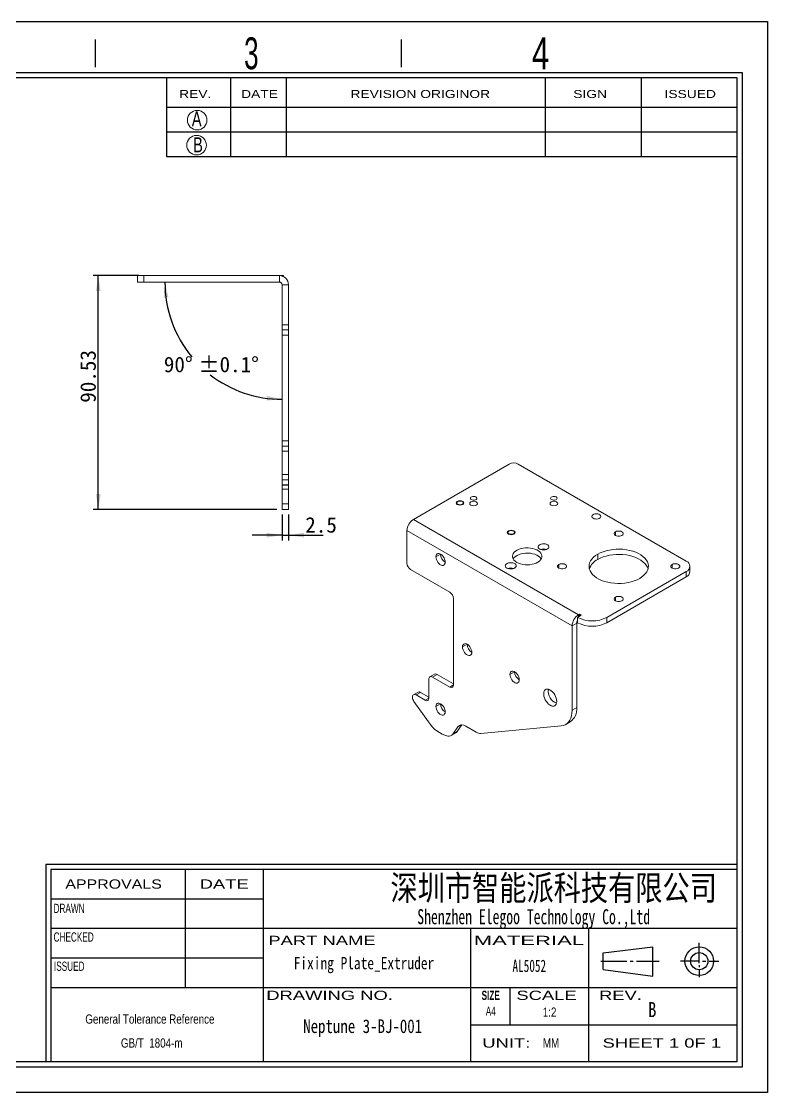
# Model space of a CAD drawing. Header units: millimetres. Extents: x 4 to 590, y 3 to 417.
# Drawn here: x 301.1 to 590.2, y 2.6 to 417.3 of the extents above; entities that cross this region are included whole.
import ezdxf

# ---------------------------------------------------------------- set-up
doc = ezdxf.new("R2010")
doc.units = ezdxf.units.MM
doc.header["$LTSCALE"] = 2
doc.layers.add('DIM', color=5, linetype='Continuous')
doc.layers.add('SLD-0', color=179, linetype='Continuous')
doc.styles.add('SLDTEXTSTYLE0', font='SIMSUN.TTC', dxfattribs={"width": 0.67})
doc.styles.add('SLDTEXTSTYLE1', font='ARIAL.TTF', dxfattribs={"width": 0.7584})
doc.styles.add('SLDTEXTSTYLE10', font='ARIAL.TTF', dxfattribs={"width": 1.2324})
doc.styles.add('SLDTEXTSTYLE11', font='ARIAL.TTF', dxfattribs={"width": 1.7064})
doc.styles.add('SLDTEXTSTYLE12', font='SIMSUN.TTC', dxfattribs={"width": 0.8, "bigfont": 'bigfont'})
doc.styles.add('SLDTEXTSTYLE13', font='SIMKAI.TTF', dxfattribs={"width": 0.67})
doc.styles.add('SLDTEXTSTYLE14', font='SIMSUN.TTC')
doc.styles.add('SLDTEXTSTYLE2', font='SIMSUN.TTC', dxfattribs={"width": 0.8})
doc.styles.add('SLDTEXTSTYLE3', font='SIMSUN.TTC', dxfattribs={"width": 0.8})
doc.styles.add('SLDTEXTSTYLE5', font='ARIAL.TTF', dxfattribs={"width": 0.63516})
doc.styles.add('SLDTEXTSTYLE6', font='GOTHIC.TTF', dxfattribs={"width": 0.7304})
doc.styles.add('SLDTEXTSTYLE7', font='GOTHIC.TTF', dxfattribs={"width": 0.61171})
doc.styles.add('SLDTEXTSTYLE8', font='ARIALBD.TTF', dxfattribs={"width": 0.63516})
doc.styles.add('SLDTEXTSTYLE9', font='ARIAL.TTF', dxfattribs={"width": 1.422})
doc.dimstyles.new('SLDDIMSTYLE0', dxfattribs={"dimtxt": 6, "dimasz": 7, "dimexe": 0, "dimexo": 0.0625, "dimgap": 1.5, "dimtad": 2, "dimrnd": 1e-09, "dimzin": 12, "dimdsep": 46, "dimtxsty": 'SLDTEXTSTYLE0', "dimsah": 1, "dimcen": 0.09, "dimadec": 0, "dimazin": 3, "dimtfac": 1, "dimtofl": 0, "dimtmove": 0, "dimatfit": 3, "dimfxl": 0, "dimfrac": 2, "dimtolj": 1, "dimtzin": 12, "dimarcsym": 0})
doc.dimstyles.new('SLDDIMSTYLE1', dxfattribs={"dimtxt": 6, "dimasz": 7, "dimexe": 0, "dimexo": 0.0625, "dimgap": 1.5, "dimtad": 2, "dimrnd": 1e-09, "dimzin": 12, "dimdsep": 46, "dimtxsty": 'SLDTEXTSTYLE0', "dimsah": 1, "dimcen": 0.09, "dimadec": 0, "dimazin": 3, "dimtfac": 1, "dimtmove": 0, "dimatfit": 0, "dimfxl": 0, "dimfrac": 2, "dimtolj": 1, "dimtzin": 12, "dimarcsym": 0})
doc.dimstyles.new('SLDDIMSTYLE14', dxfattribs={"dimtxt": 6, "dimasz": 7, "dimexe": 0, "dimexo": 0.0625, "dimgap": 1.5, "dimtad": 0, "dimtih": 1, "dimtoh": 1, "dimdec": 4, "dimlfac": 2, "dimzin": 12, "dimdsep": 46, "dimtxsty": 'SLDTEXTSTYLE0', "dimsah": 1, "dimcen": 0.09, "dimadec": 1, "dimazin": 3, "dimtol": 1, "dimtp": 0.1, "dimtm": 0.1, "dimtfac": 1, "dimtdec": 1, "dimtofl": 0, "dimtmove": 0, "dimatfit": 3, "dimfxl": 0, "dimfrac": 2, "dimtolj": 1, "dimarcsym": 0})

# ---------------------------------------------------------------- blocks, each defined once
blk = doc.blocks.new('SW_NOTE_2')
at = {"layer": 'SLD-0', "color": 0, "char_height": 3.5853, "attachment_point": 2, "style": 'SLDTEXTSTYLE1'}
for s, insert in [('General Tolerance Reference ', (26.04, 4.62)), (' GB/T  1804-m', (26.22, -4.64))]:
    blk.add_mtext(s, dxfattribs=dict(at, insert=insert))
blk = doc.blocks.new('_D_26')
at = {"layer": 'DIM'}
for p, q in [((346.62, 318.91), (328.94, 318.91)), ((330.94, 228.38), (330.94, 318.91)), ((400.12, 228.38), (328.94, 228.38))]:
    blk.add_line(p, q, dxfattribs=at)
for points in [[(330.94, 318.91), (330.02, 312.91), (331.86, 312.91)], [(330.94, 228.38), (331.86, 234.38), (330.02, 234.38)]]:
    blk.add_solid(points, dxfattribs=at)
at = {"layer": 'DIM', "insert": (323.96, 269.7), "char_height": 6, "attachment_point": 1, "rotation": 90, "style": 'SLDTEXTSTYLE14'}
blk.add_mtext('90.53', dxfattribs=at)
blk = doc.blocks.new('_D_27')
at = {"layer": 'DIM'}
for p, q in [((402.12, 226.38), (402.12, 216.42)), ((404.62, 226.38), (404.62, 216.42)), ((402.12, 218.42), (390.58, 218.42)), ((402.12, 218.42), (404.62, 218.42)), ((404.62, 218.42), (418.11, 218.42))]:
    blk.add_line(p, q, dxfattribs=at)
for points in [[(402.12, 218.42), (396.12, 219.35), (396.12, 217.5)], [(404.62, 218.42), (410.62, 217.5), (410.62, 219.35)]]:
    blk.add_solid(points, dxfattribs=at)
at = {"layer": 'DIM', "insert": (411.11, 225.41), "char_height": 6, "attachment_point": 1, "style": 'SLDTEXTSTYLE14'}
blk.add_mtext('2.5', dxfattribs=at)
blk = doc.blocks.new('_D_28')
at = {"layer": 'DIM', "color": 1}
for start, end in [(180, 219.5479), (232.2394, 270)]:
    blk.add_arc((402.12, 316.41), 45.39, start, end, dxfattribs=at)
for points in [[(356.73, 316.41), (356.27, 310.36), (358.11, 310.5)], [(402.12, 271.02), (396.21, 272.4), (396.07, 270.56)]]:
    blk.add_solid(points, dxfattribs=at)
at = {"layer": 'DIM', "color": 1, "char_height": 6, "attachment_point": 1, "style": 'SLDTEXTSTYLE14'}
for s, insert in [('90°', (356.33, 287.51)), (' ±0.1°', (365.66, 287.51))]:
    blk.add_mtext(s, dxfattribs=dict(at, insert=insert))

msp = doc.modelspace()

# ---------------------------------------------------------------- linework, layer by layer
at = {"color": 7, "linetype": 'Continuous', "lineweight": 15}
for p, q in [((346.120458, 316.410273), (346.120458, 318.910274)), ((346.120458, 318.910274), (348.620455, 318.910274)), ((348.620455, 316.410273), (346.120458, 316.410273)), ((348.620455, 318.910274), (348.620455, 316.410273)), ((401.120458, 318.910274), (348.620455, 318.910274)), ((401.120458, 316.410273), (348.620455, 316.410273)), ((401.120458, 316.410273), (401.120458, 318.910274)), ((402.620459, 318.910274), (401.120458, 318.910274)), ((402.120458, 315.410274), (404.620457, 315.410274)), ((402.120458, 299.88384), (402.120458, 315.410274)), ((402.620459, 318.57255), (402.620459, 318.910274)), ((404.620457, 299.88384), (404.620457, 315.410274)), ((402.120458, 299.88384), (402.120458, 297.883841)), ((402.120458, 299.88384), (404.620457, 299.88384)), ((404.620457, 299.88384), (404.620457, 297.883841)), ((402.120458, 297.883841), (404.620457, 297.883841)), ((402.120458, 297.883841), (402.120458, 295.883841)), ((402.120458, 295.883841), (404.620457, 295.883841)), ((402.120458, 254.88384), (402.120458, 295.883841)), ((404.620457, 297.883841), (404.620457, 295.883841)), ((404.620457, 254.88384), (404.620457, 295.883841)), ((402.120458, 254.88384), (404.620457, 254.88384)), ((402.120458, 254.88384), (402.120458, 252.88384)), ((404.620457, 254.88384), (404.620457, 252.88384)), ((402.120458, 252.88384), (404.620457, 252.88384)), ((402.120458, 252.88384), (402.120458, 250.883841)), ((402.120458, 250.883841), (404.620457, 250.883841)), ((402.120458, 241.88384), (402.120458, 250.883841)), ((404.620457, 252.88384), (404.620457, 250.883841)), ((404.620457, 241.88384), (404.620457, 250.883841)), ((452.976543, 224.535883), (490.09965, 245.966596)), ((558.689006, 208.411823), (493.635182, 245.966595)), ((402.120458, 241.88384), (404.620457, 241.88384)), ((402.120458, 241.88384), (402.120458, 239.883839)), ((404.620457, 241.88384), (404.620457, 239.883839)), ((402.120458, 239.883839), (404.620457, 239.883839)), ((402.120458, 239.883839), (402.120458, 237.883839)), ((402.120458, 237.883839), (404.620457, 237.883839)), ((402.120458, 237.810261), (402.120458, 237.883839)), ((402.120458, 237.810261), (404.620457, 237.810261)), ((402.120458, 237.810261), (402.120458, 236.178762)), ((404.620457, 239.883839), (404.620457, 237.883839)), ((404.620457, 237.810261), (404.620457, 237.883839)), ((404.620457, 237.810261), (404.620457, 236.178762)), ((402.120458, 236.178762), (404.620457, 236.178762)), ((402.120458, 236.178762), (402.120458, 230.502728)), ((404.620457, 236.178762), (404.620457, 230.502728)), ((402.120458, 230.502728), (404.620457, 230.502728)), ((402.120458, 230.502728), (402.120458, 228.383842)), ((402.120458, 228.383842), (404.620457, 228.383842)), ((404.620457, 230.502728), (404.620457, 228.383842)), ((452.976543, 224.535883), (516.969705, 187.593416)), ((514.494832, 183.30681), (450.501669, 220.249276)), ((450.501669, 207.571309), (450.501669, 220.249276)), ((531.288615, 218.310769), (531.288615, 219.739484)), ((463.477078, 211.103735), (461.709312, 210.083225)), ((524.394331, 209.023795), (524.394331, 211.065148)), ((467.118679, 196.345433), (451.915883, 205.12182)), ((509.368308, 205.656445), (509.368308, 207.08516)), ((527.929862, 186.572904), (558.689006, 204.32978)), ((553.208925, 205.656443), (553.208925, 207.085158)), ((558.689006, 202.288427), (558.689006, 204.32978)), ((560.153472, 204.329451), (560.153472, 206.370804)), ((527.929862, 184.531551), (558.689006, 202.288427)), ((468.532893, 160.417768), (468.532893, 193.895943)), ((531.288618, 193.002119), (531.288618, 194.430834)), ((516.616153, 186.572905), (518.030366, 187.389313)), ((517.323258, 187.797518), (516.969705, 187.593416)), ((516.969705, 186.777007), (516.969705, 187.593416)), ((518.030366, 187.389313), (517.323258, 187.797518)), ((517.323258, 186.981109), (517.323258, 187.797518)), ((516.262599, 184.327319), (514.494832, 183.30681)), ((514.494832, 150.623593), (514.494832, 183.30681)), ((516.262599, 151.644103), (516.262599, 184.327319)), ((516.616153, 184.531552), (516.616153, 186.572905)), ((527.929862, 184.531551), (527.929862, 186.572904)), ((473.800838, 176.156755), (472.033071, 175.136245)), ((458.98695, 155.313493), (458.98695, 162.662361)), ((461.169012, 164.59856), (459.401245, 163.57805)), ((462.168931, 164.499543), (460.401164, 163.479033)), ((460.401164, 163.479033), (467.118679, 159.601095)), ((462.168931, 164.499543), (468.532892, 160.825707)), ((492.185613, 165.54345), (490.417847, 164.52294)), ((454.805051, 157.657365), (453.037284, 156.636855)), ((468.532892, 160.417502), (467.118679, 159.601095)), ((452.62299, 155.661086), (452.62299, 155.721165)), ((453.219214, 153.984708), (458.879705, 146.082262)), ((455.80497, 157.558349), (454.037203, 156.537839)), ((454.037203, 156.537839), (457.572737, 154.496819)), ((455.80497, 157.558349), (458.98695, 155.721431)), ((458.98695, 155.313226), (457.572737, 154.496819)), ((463.477078, 153.129335), (461.709312, 152.108825)), ((516.262599, 151.644103), (514.494832, 150.623593)), ((512.009064, 145.129455), (513.77683, 146.149965)), ((467.654994, 140.801908), (469.42276, 141.822418)), ((468.21706, 141.323224), (470.231647, 144.18962)), ((469.984827, 142.343734), (468.21706, 141.323224)), ((469.984827, 142.343734), (471.811625, 144.942942)), ((471.526238, 144.936972), (470.231647, 144.18962)), ((473.293508, 144.463398), (477.369359, 142.110459)), ((479.14783, 141.637913), (510.277876, 144.589441))]:
    msp.add_line(p, q, dxfattribs=at)
at = {"color": 7, "linetype": 'Continuous', "lineweight": 15, "flags": 128}
for points in [[(475.427182, 232.189708), (475.178182, 232.394998), (475.065824, 232.637072), (475.103658, 232.886729), (475.287127, 233.113862), (475.594095, 233.291071), (475.987543, 233.396985), (476.42001, 233.418827), (476.839339, 233.353964), (477.19495, 233.210219), (477.443951, 233.004929), (477.556309, 232.762855), (477.518475, 232.513198), (477.335006, 232.286065), (477.028037, 232.108856), (476.634589, 232.002942), (476.202123, 231.9811), (475.782794, 232.045963), (475.427182, 232.189708)], [(506.539883, 232.18971), (506.290877, 232.394997), (506.178522, 232.637071), (506.216359, 232.886731), (506.399822, 233.11386), (506.706794, 233.291071), (507.100241, 233.396986), (507.532711, 233.418828), (507.952037, 233.353964), (508.307648, 233.210219), (508.556649, 233.004929), (508.66901, 232.762857), (508.631173, 232.513198), (508.447705, 232.286065), (508.140734, 232.108854), (507.74729, 232.002943), (507.314821, 231.9811), (506.895489, 232.045962), (506.539883, 232.18971)], [(471.962361, 231.414121), (471.606749, 231.557866), (471.18742, 231.622729), (470.754951, 231.600886), (470.361506, 231.494974), (470.054537, 231.317765), (469.871068, 231.090632), (469.833232, 230.840973), (469.945592, 230.598901), (470.194593, 230.393611), (470.550204, 230.249866), (470.96953, 230.185001), (471.402, 230.206844), (471.795448, 230.312758), (472.102416, 230.489967), (472.285882, 230.717099), (472.323719, 230.966758), (472.211361, 231.208831), (471.962361, 231.414121)], [(522.591205, 224.964497), (523.010921, 224.785673), (523.503297, 224.686212), (524.024579, 224.674953), (524.52845, 224.752893), (524.970144, 224.913109), (525.310409, 225.141368), (525.519009, 225.41738), (525.57742, 225.716628), (525.480434, 226.012519), (525.236691, 226.278764), (524.86783, 226.491703), (524.406627, 226.632414), (523.894077, 226.688401), (523.375705, 226.654683), (522.897586, 226.534261), (522.502191, 226.337828), (522.224656, 226.082846), (522.089647, 225.791966), (522.10915, 225.491035), (522.281441, 225.206793), (522.591205, 224.964497)], [(489.993582, 218.963897), (490.349194, 218.820152), (490.76852, 218.755288), (491.200989, 218.777131), (491.594438, 218.883044), (491.901407, 219.060254), (492.084872, 219.287385), (492.122709, 219.537044), (492.010351, 219.779118), (491.76135, 219.984408), (491.40574, 220.128152), (490.98641, 220.193015), (490.553942, 220.171172), (490.160495, 220.06526), (489.853527, 219.888051), (489.670059, 219.660918), (489.632222, 219.411259), (489.744582, 219.169187), (489.993582, 218.963897)], [(531.288615, 219.739484), (531.731573, 219.925271), (532.252295, 220.022943), (532.799814, 220.022943), (533.320541, 219.925271), (533.763489, 219.739484), (534.085319, 219.483774), (534.25451, 219.183165), (534.25451, 218.867089), (534.085319, 218.566482), (533.763489, 218.31077)], [(533.763489, 218.31077), (533.320538, 218.124984), (532.799817, 218.027312), (532.252298, 218.027312), (531.731571, 218.124984), (531.288615, 218.31077), (530.966792, 218.566481), (530.797602, 218.86709), (530.797602, 219.183166), (530.966792, 219.483773), (531.288615, 219.739484)], [(493.034141, 207.901568), (493.732876, 207.558459), (494.517897, 207.284499), (495.368882, 207.086782), (496.263786, 206.970432), (497.179431, 206.938458), (498.092103, 206.99169), (498.978167, 207.128748), (499.814668, 207.346085), (500.579947, 207.638072), (501.254183, 207.997143), (501.81991, 208.414003), (502.262478, 208.87785), (502.570427, 209.376676), (502.73578, 209.897558), (502.75425, 210.427009), (502.625365, 210.951312), (502.352459, 211.456892), (501.942605, 211.930652), (501.40641, 212.360321), (500.757767, 212.734774), (500.013478, 213.044313), (499.19281, 213.280918), (498.317028, 213.438462), (497.408808, 213.512867), (496.491674, 213.502203), (495.589381, 213.406748), (494.725297, 213.228972), (493.921801, 212.973484), (493.199702, 212.646896), (492.577704, 212.257669), (492.071916, 211.815881), (491.695436, 211.332979), (491.458015, 210.821467), (491.365806, 210.294593), (491.421192, 209.766002), (491.622741, 209.249383), (491.965231, 208.758122), (492.439797, 208.304937), (493.034141, 207.901568)], [(501.943685, 213.044938), (502.399382, 212.845449), (502.931404, 212.724332), (503.500308, 212.69057), (504.063893, 212.746666), (504.58036, 212.88846), (505.011409, 213.105435), (505.325066, 213.381502), (505.498076, 213.696184), (505.517603, 214.026142), (505.382196, 214.346905), (505.101901, 214.634686), (504.697507, 214.868137), (504.199005, 215.029947), (503.643367, 215.108116), (503.071801, 215.096843), (502.526694, 214.996968), (502.048483, 214.815896), (501.672628, 214.567058), (501.427009, 214.268906), (501.329837, 213.943556), (501.388318, 213.615136), (501.598125, 213.308005), (501.943685, 213.044938)], [(524.394331, 211.065148), (525.393348, 211.578389), (526.488824, 212.021202), (527.665943, 212.387606), (528.908791, 212.672642), (530.200555, 212.872457), (531.523766, 212.984348), (532.860532, 213.006802), (534.192773, 212.939515), (535.502476, 212.783396), (536.771928, 212.540562), (537.983961, 212.214289), (539.122184, 211.808994), (540.171208, 211.330157), (541.116841, 210.784255), (541.946302, 210.178666), (542.648368, 209.521583), (543.213552, 208.821892), (543.634199, 208.089052), (543.904634, 207.332977), (544.021191, 206.563891), (543.982295, 205.792192), (543.788472, 205.028319), (543.442346, 204.282599), (542.948596, 203.565119), (542.313896, 202.885582), (541.546839, 202.253178), (540.657783, 201.676457)], [(461.709312, 210.083225), (461.761707, 210.551275), (461.915849, 210.931631), (462.162777, 211.202184), (462.488144, 211.347214), (462.873038, 211.35829), (463.295092, 211.234769), (463.729776, 210.983831), (464.151831, 210.620059), (464.536725, 210.164594), (464.862091, 209.643903), (465.10902, 209.088252), (465.263161, 208.529929), (465.315557, 208.001384)], [(465.315557, 208.001384), (465.263161, 207.533333), (465.10902, 207.152978), (464.862091, 206.882422), (464.536725, 206.737394), (464.151831, 206.726315), (463.729776, 206.849837), (463.295092, 207.100774), (462.873038, 207.464547), (462.488144, 207.920015), (462.162777, 208.440703), (461.915849, 208.996356), (461.761707, 209.55468), (461.709312, 210.083225)], [(489.215763, 205.697265), (489.671458, 205.497775), (490.203483, 205.376659), (490.772386, 205.342897), (491.335968, 205.398992), (491.852439, 205.540787), (492.283488, 205.757762), (492.597144, 206.033829), (492.770155, 206.348511), (492.789679, 206.678468), (492.654274, 206.999232), (492.373979, 207.287013), (491.969586, 207.520465), (491.471083, 207.682274), (490.915443, 207.760441), (490.343879, 207.74917), (489.798773, 207.649295), (489.320561, 207.468223), (488.944706, 207.219385), (488.699085, 206.921232), (488.601916, 206.595883), (488.660397, 206.267463), (488.870201, 205.96033), (489.215763, 205.697265)], [(502.483504, 209.207653), (502.352459, 209.415539), (501.942605, 209.889298), (501.40641, 210.318968), (500.757767, 210.693421), (500.013478, 211.00296), (499.19281, 211.239565), (498.317028, 211.397109), (497.408808, 211.471514), (496.491674, 211.46085), (495.589381, 211.365395), (494.725297, 211.187619), (493.921801, 210.932131), (493.199702, 210.605543), (492.577704, 210.216316), (492.071916, 209.774528), (491.695436, 209.291626), (491.645795, 209.207653)], [(540.657783, 201.676457), (539.658766, 201.163216), (538.563285, 200.7204), (537.386168, 200.353998), (536.143321, 200.068962), (534.851557, 199.869147), (533.528346, 199.757256), (532.19158, 199.734802), (530.859339, 199.802089), (529.549634, 199.958206), (528.280184, 200.201042), (527.068148, 200.527314), (525.929925, 200.932608), (524.880901, 201.411445), (523.935268, 201.957348), (523.105807, 202.562937), (522.403741, 203.220019), (521.838559, 203.919712), (521.41791, 204.65255), (521.147478, 205.408627), (521.03092, 206.177713), (521.069817, 206.949412), (521.26364, 207.713285), (521.609765, 208.459005), (522.103516, 209.176485), (522.738213, 209.85602), (523.505275, 210.488428), (524.394331, 211.065148)], [(524.394331, 209.023795), (525.393348, 209.537036), (526.488824, 209.979849), (527.665943, 210.346253), (528.908791, 210.631289), (530.200555, 210.831103), (531.523766, 210.942995), (532.860532, 210.965449), (534.192773, 210.898162), (535.502476, 210.742043), (536.771928, 210.499209), (537.983961, 210.172935), (539.122184, 209.767641), (540.171208, 209.288804), (541.116841, 208.742901), (541.946302, 208.137312), (542.648368, 207.48023), (543.213552, 206.780539), (543.634199, 206.047699), (543.88933, 205.350125)], [(511.843181, 205.656446), (511.400229, 205.470658), (510.879507, 205.372987), (510.331985, 205.372985), (509.811263, 205.47066), (509.368308, 205.656446), (509.046485, 205.912157), (508.877289, 206.212763), (508.877292, 206.528841), (509.046483, 206.829447), (509.368308, 207.08516)], [(509.368308, 207.08516), (509.811261, 207.270944), (510.331985, 207.368617), (510.879504, 207.368617), (511.400229, 207.270944), (511.843181, 207.08516), (512.165007, 206.829447), (512.3342, 206.528839), (512.3342, 206.212763), (512.165007, 205.912155), (511.843181, 205.656446)], [(555.683799, 205.656444), (555.240846, 205.47066), (554.720127, 205.372987), (554.172607, 205.372987), (553.651878, 205.47066), (553.208925, 205.656444), (552.887102, 205.912155), (552.717914, 206.212763), (552.717914, 206.528839), (552.887102, 206.829447), (553.208925, 207.085158)], [(553.208925, 207.085158), (553.651883, 207.270946), (554.172607, 207.368616), (554.720127, 207.368616), (555.240851, 207.270946), (555.683799, 207.085158), (556.005627, 206.82945), (556.17482, 206.528839), (556.17482, 206.212763), (556.005627, 205.912158), (555.683799, 205.656444)], [(533.763491, 193.00212), (533.320536, 192.816334), (532.799817, 192.718661), (532.252295, 192.71866), (531.731571, 192.816336), (531.288618, 193.00212), (530.966795, 193.257831), (530.797602, 193.558436), (530.797604, 193.874514), (530.966792, 194.175121), (531.288618, 194.430834)], [(531.288618, 194.430834), (531.731571, 194.616619), (532.252298, 194.71429), (532.799817, 194.71429), (533.320538, 194.616619), (533.763491, 194.430834), (534.085314, 194.175123), (534.25451, 193.874514), (534.25451, 193.558438), (534.085314, 193.257831), (533.763491, 193.00212)], [(472.033071, 175.136245), (472.085467, 175.604296), (472.239608, 175.984651), (472.486537, 176.255205), (472.811903, 176.400235), (473.196797, 176.411312), (473.618851, 176.287792), (474.053536, 176.036854), (474.475589, 175.673081), (474.860484, 175.217615), (475.185849, 174.696926), (475.43278, 174.141272), (475.586919, 173.582951), (475.639315, 173.054405)], [(475.639315, 173.054405), (475.586919, 172.586355), (475.43278, 172.205999), (475.185849, 171.935445), (474.860484, 171.790415), (474.475589, 171.779339), (474.053536, 171.902858), (473.618851, 172.153797), (473.196797, 172.517569), (472.811903, 172.973036), (472.486537, 173.493725), (472.239608, 174.049377), (472.085467, 174.6077), (472.033071, 175.136245)], [(490.417847, 164.52294), (490.470243, 164.990991), (490.624385, 165.371345), (490.871313, 165.6419), (491.196678, 165.78693), (491.581574, 165.798006), (492.003627, 165.674487), (492.438311, 165.423549), (492.860365, 165.059776), (493.24526, 164.604309), (493.570626, 164.08362), (493.817554, 163.527968), (493.971695, 162.969645), (494.024092, 162.4411)], [(494.024092, 162.4411), (493.971695, 161.973049), (493.817554, 161.592695), (493.570626, 161.32214), (493.24526, 161.17711), (492.860365, 161.166034), (492.438311, 161.289553), (492.003627, 161.540491), (491.581574, 161.904264), (491.196678, 162.359731), (490.871313, 162.88042), (490.624385, 163.436072), (490.470243, 163.994395), (490.417847, 164.52294)], [(508.555135, 154.052507), (508.503025, 154.674316), (508.348836, 155.330828), (508.098874, 155.995171), (507.763374, 156.640143), (507.356073, 157.239341), (506.893648, 157.768229), (506.395024, 158.205161), (505.880622, 158.532244), (505.371493, 158.736092), (504.88849, 158.808354), (504.451385, 158.746073), (504.07807, 158.551802), (503.783827, 158.233492), (503.580711, 157.804173), (503.477029, 157.281424), (503.477029, 156.686646), (503.580711, 156.044189), (503.783827, 155.380357), (504.07807, 154.722322), (504.451385, 154.097029), (504.88849, 153.530077), (505.371493, 153.044676), (505.880622, 152.660696), (506.395024, 152.393863), (506.893648, 152.255097), (507.356073, 152.250081), (507.763374, 152.379018), (508.098874, 152.636631), (508.348836, 153.012373), (508.503025, 153.490863), (508.555135, 154.052507)], [(461.709312, 152.108825), (461.761707, 152.576876), (461.915849, 152.957231), (462.162777, 153.227787), (462.488144, 153.372815), (462.873038, 153.383894), (463.295092, 153.260373), (463.729776, 153.009435), (464.151831, 152.645662), (464.536725, 152.190194), (464.862091, 151.669507), (465.10902, 151.113853), (465.263161, 150.555529), (465.315557, 150.026984)], [(465.315557, 150.026984), (465.263161, 149.558934), (465.10902, 149.178578), (464.862091, 148.908026), (464.536725, 148.762995), (464.151831, 148.751919), (463.729776, 148.87544), (463.295092, 149.126378), (462.873038, 149.49015), (462.488144, 149.945615), (462.162777, 150.466306), (461.915849, 151.021957), (461.761707, 151.58028), (461.709312, 152.108825)], [(510.277876, 144.589441), (511.097754, 144.743323), (511.84928, 145.041999), (512.522359, 145.481454), (513.107953, 146.055785), (513.598189, 146.75728), (513.986488, 147.576513), (514.267629, 148.502481), (514.437839, 149.522742), (514.494832, 150.623593)]]:
    msp.add_lwpolyline(points, dxfattribs=at)
at = {"color": 7, "linetype": 'Continuous', "lineweight": 0, "flags": 128}
for points in [[(470.017816, 230.291558), (469.692657, 230.572487), (469.578476, 230.903864), (469.692657, 231.235242), (470.017816, 231.516171), (470.504451, 231.703881), (471.078476, 231.769796), (471.652501, 231.703881), (472.139136, 231.516171), (472.464295, 231.235242), (472.578476, 230.903864), (472.464295, 230.572487), (472.139136, 230.291558), (471.652501, 230.103848), (471.078476, 230.037933), (470.504451, 230.103848), (470.017816, 230.291558)], [(477.371726, 231.270916), (476.885091, 231.458627), (476.311066, 231.524542), (475.737041, 231.458627), (475.250406, 231.270916), (474.925247, 230.989988), (474.811066, 230.65861), (474.925247, 230.327233), (475.250406, 230.046304), (475.737041, 229.858594), (476.311066, 229.792679), (476.885091, 229.858594), (477.371726, 230.046304), (477.696886, 230.327233), (477.811066, 230.65861), (477.696886, 230.989988), (477.371726, 231.270916)], [(508.484425, 231.270916), (507.99779, 231.458627), (507.423765, 231.524542), (506.849739, 231.458627), (506.363104, 231.270916), (506.037945, 230.989988), (505.923765, 230.65861), (506.037945, 230.327233), (506.363104, 230.046304), (506.849739, 229.858594), (507.423765, 229.792679), (507.99779, 229.858594), (508.484425, 230.046304), (508.809584, 230.327233), (508.923765, 230.65861), (508.809584, 230.989988), (508.484425, 231.270916)], [(489.816806, 218.861845), (489.491647, 219.142773), (489.377466, 219.474151), (489.491647, 219.805529), (489.816806, 220.086457), (490.303441, 220.274167), (490.877466, 220.340082), (491.451491, 220.274167), (491.938126, 220.086457), (492.263285, 219.805529), (492.377466, 219.474151), (492.263285, 219.142773), (491.938126, 218.861845), (491.451491, 218.674134), (490.877466, 218.608219), (490.303441, 218.674134), (489.816806, 218.861845)]]:
    msp.add_lwpolyline(points, dxfattribs=at)
at = {"color": 7, "linetype": 'Continuous', "lineweight": 15}
for centre, radius, start, end in [((401.120458, 315.410272), 3.5, 0, 90), ((401.120458, 315.410272), 1, 0, 90), ((491.867415, 242.554811), 3.842561, 62.6097176, 117.39025083), ((455.874927, 220.004762), 5.378819, 122.60549183, 177.39450803), ((503.428611, 209.700344), 3.376932, 70.393983, 109.606017), ((453.572097, 207.711029), 3.073605, 182.6054576, 237.39456758), ((467.347911, 211.258612), 3.87393, 182.29125299, 238.35108841), ((527.206252, 203.292131), 6.384267, 116.13229872, 161.19464795), ((557.892727, 206.370801), 2.190851, 291.31261286, 68.68738714), ((490.700689, 202.352671), 3.376932, 70.393983, 109.606017), ((557.714595, 204.533481), 2.447396, 293.46205866, 355.21791355), ((465.462456, 193.756219), 3.073614, 2.60551533, 57.39448482), ((519.86809, 183.062295), 5.378819, 122.60549183, 177.39450803), ((517.798492, 184.255619), 1.537566, 140.26139173, 177.32718026), ((522.273008, 197.435658), 12.247425, 242.49143534, 297.50855696), ((522.273008, 195.394305), 12.247425, 242.49143534, 297.50855696), ((477.671666, 176.311631), 3.873925, 182.29124423, 238.35110367), ((459.849099, 162.802215), 0.873418, 50.79663964, 189.2140197), ((461.583091, 163.681787), 1.00595, 54.38225309, 114.30728266), ((496.056448, 165.69833), 3.873932, 182.29130016, 238.35107145), ((455.219129, 156.740584), 1.005957, 54.38248697, 114.307051), ((467.670743, 160.277915), 0.873419, 230.79678415, 9.2139676), ((510.241285, 157.96497), 4.977835, 170.94533279, 249.04927202), ((453.485138, 155.86102), 0.873418, 50.79672162, 189.21404169), ((455.637383, 155.788975), 3.017106, 182.42939136, 216.72769918), ((458.124801, 155.173639), 0.873419, 230.79678949, 9.21400847), ((467.347909, 153.284214), 3.873928, 182.29128493, 238.3511048), ((510.108373, 151.119122), 6.176577, 306.43642803, 4.87576488), ((469.544913, 152.787288), 12.597779, 212.15684541, 255.37682936), ((466.736735, 142.374874), 1.815856, 258.1700113, 324.60932654), ((468.549611, 143.32748), 1.74, 300.1198185, 325.57193931), ((471.902571, 142.76086), 2.198487, 50.75190606, 139.46717854), ((479.007751, 144.693706), 3.059001, 237.61559922, 272.62462683)]:
    msp.add_arc(centre, radius, start, end, dxfattribs=at)
at = {"layer": 'SLD-0'}
for p, q in [((3.624085, 417.347482), (590.213117, 417.347482)), ((590.213117, 417.347482), (590.213117, 2.587561)), ((25.349643, 395.621963), (578.362834, 395.621963)), ((504.034837, 395.621963), (504.034837, 365.02734)), ((541.198836, 395.621963), (541.198836, 365.02734)), ((578.362834, 395.621963), (578.362834, 14.437844)), ((578.362834, 14.437844), (25.349643, 14.437844)), ((590.213117, 2.587561), (3.624085, 2.587561))]:
    msp.add_line(p, q, dxfattribs=at)
at = {"layer": 'SLD-0', "color": 6, "linetype": 'Continuous'}
for p, q in [((329.904913, 399.572057), (329.904913, 410.338986)), ((448.407747, 399.572057), (448.407747, 410.338986)), ((23.374595, 397.59701), (580.337881, 397.59701)), ((580.337881, 397.59701), (580.337881, 12.462797)), ((580.337881, 12.462797), (23.374595, 12.462797))]:
    msp.add_line(p, q, dxfattribs=at)
at = {"layer": 'SLD-0', "color": 179, "linetype": 'Continuous'}
for p, q in [((357.317623, 395.621963), (357.317623, 365.02734)), ((382.100386, 395.621963), (382.100386, 365.02734)), ((403.772621, 395.621963), (403.772621, 365.02734)), ((357.317623, 384.148979), (578.362834, 384.148979)), ((357.317623, 374.58816), (578.362834, 374.58816)), ((357.317623, 365.02734), (578.362834, 365.02734)), ((578.362834, 90.924401), (310.659886, 90.924401)), ((310.659886, 90.924401), (310.659886, 14.437844)), ((578.362834, 89.012237), (312.57205, 89.012237)), ((312.57205, 89.012237), (312.57205, 14.437844)), ((364.561513, 89.012237), (364.561513, 43.120303)), ((394.795098, 89.012237), (394.795098, 14.437844)), ((394.795098, 77.539253), (312.57205, 77.539253)), ((578.362834, 66.06627), (312.57205, 66.06627)), ((475.105983, 66.06627), (475.105983, 14.437844)), ((520.997916, 14.437844), (520.997916, 66.06627)), ((526.510393, 56.70767), (545.775898, 59.07638)), ((545.775898, 47.692129), (545.775898, 59.07638)), ((563.738645, 52.699071), (563.738645, 60.632658)), ((394.795098, 54.593286), (312.57205, 54.593286)), ((526.510393, 50.212849), (526.510393, 56.70767)), ((525.571227, 53.465554), (535.660236, 53.465554)), ((526.510393, 50.212849), (545.775898, 47.692129)), ((536.921362, 53.465554), (538.182488, 53.465554)), ((539.443614, 53.465554), (548.271497, 53.465554)), ((563.738645, 53.465554), (556.536768, 53.465554)), ((563.738645, 51.932589), (563.738645, 51.166106)), ((563.738645, 50.399623), (563.738645, 47.333693)), ((564.999772, 53.465554), (566.260898, 53.465554)), ((567.522024, 53.465554), (571.305402, 53.465554)), ((578.362834, 43.120303), (312.57205, 43.120303)), ((490.403294, 43.120303), (490.403294, 28.779074)), ((475.105983, 28.779074), (578.362834, 28.779074))]:
    msp.add_line(p, q, dxfattribs=at)
at = {"layer": 'SLD-0', "lineweight": 0}
for centre in [(369.244226, 379.127128), (368.998724, 369.429811)]:
    msp.add_circle(centre, 3.78876, dxfattribs=at)
at = {"layer": 'SLD-0', "color": 179, "linetype": 'Continuous'}
for radius in [5.542891, 3.337916]:
    msp.add_circle((563.738645, 53.465554), radius, dxfattribs=at)

# ---------------------------------------------------------------- block references
at = {"layer": 'SLD-0', "color": 179}
msp.add_blockref('SW_NOTE_2', (324.875765, 28.221739), dxfattribs=at)

# ---------------------------------------------------------------- texts
at = {"color": 7, "linetype": 'Continuous', "lineweight": 0, "insert": (491.386239, 54.057509), "char_height": 4.7625, "attachment_point": 1, "style": 'SLDTEXTSTYLE0'}
msp.add_mtext('AL5052', dxfattribs=at)
at = {"layer": 'SLD-0'}
for s, insert, char_height, attachment_point, style in [('3', (387.413299, 411.186284), 12.344045, 1, 'SLDTEXTSTYLE7'), ('4', (498.88107, 411.173898), 12.344045, 1, 'SLDTEXTSTYLE6'), ('A', (367.155685, 382.504305), 5.806875, 1, 'SLDTEXTSTYLE6'), ('B', (367.663787, 372.474305), 5.806875, 1, 'SLDTEXTSTYLE6'), ('\\M+1905B圳\\M+18E73\\M+19271\\M+1945C\\M+19468\\M+189C8\\M+18B5A\\M+1974C\\M+18CC0\\M+18CF6\\M+18E69', (507.351283, 86.674706), 9.65616081, 2, 'SLDTEXTSTYLE12'), ('Fixing Plate_Extruder', (433.854911, 55.1058), 4.7625, 2, 'SLDTEXTSTYLE2'), ('B', (543.961919, 37.630384), 5.820833, 1, 'SLDTEXTSTYLE3'), ('Neptune 3-BJ-001', (433.35137, 30.934717), 5.29166667, 2, 'SLDTEXTSTYLE2')]:
    msp.add_mtext(s, dxfattribs=dict(at, insert=insert, char_height=char_height, attachment_point=attachment_point, style=style))
at = {"layer": 'SLD-0', "color": 179}
for s, insert, char_height, attachment_point, style in [('REV.', (362.257655, 390.800129), 3.1072664, 1, 'SLDTEXTSTYLE10'), ('DATE', (386.252943, 390.800129), 3.1072664, 1, 'SLDTEXTSTYLE10'), ('REVISION ORIGINOR', (428.616317, 390.800129), 3.10726636, 1, 'SLDTEXTSTYLE10'), ('SIGN', (514.932755, 390.800129), 3.1072664, 1, 'SLDTEXTSTYLE10'), ('ISSUED', (550.296262, 390.800129), 3.1072664, 1, 'SLDTEXTSTYLE10'), ('APPROVALS', (336.853118, 85.125406), 3.5853073, 2, 'SLDTEXTSTYLE10'), ('DATE', (379.699177, 85.125406), 3.5853073, 2, 'SLDTEXTSTYLE9'), ('DRAWN', (319.607277, 75.705729), 3.5853073, 2, 'SLDTEXTSTYLE5'), ('Shenzhen Elegoo Technology Co.,Ltd', (499.596607, 73.59925), 5.82083333, 2, 'SLDTEXTSTYLE13'), ('CHECKED', (321.391309, 64.629424), 3.5853073, 2, 'SLDTEXTSTYLE5'), ('PART NAME', (417.587888, 63.290854), 3.5853073, 2, 'SLDTEXTSTYLE9'), ('MATERIAL', (497.760317, 63.290854), 3.5853073, 2, 'SLDTEXTSTYLE11'), ('ISSUED', (319.673941, 53.308838), 3.5853073, 2, 'SLDTEXTSTYLE5'), ('DRAWING NO.', (420.535989, 42.043114), 3.58530734, 2, 'SLDTEXTSTYLE9'), ('SIZE', (482.957773, 42.043114), 3.5853073, 2, 'SLDTEXTSTYLE8'), ('SCALE', (504.577877, 42.043114), 3.5853073, 2, 'SLDTEXTSTYLE9'), ('REV.', (533.220303, 42.043114), 3.5853073, 2, 'SLDTEXTSTYLE9'), ('A4', (482.979621, 35.906262), 3.5853073, 2, 'SLDTEXTSTYLE5'), ('1:2', (505.76126, 35.521752), 3.5853073, 2, 'SLDTEXTSTYLE1'), ('UNIT:', (488.99739, 23.581399), 3.5853073, 2, 'SLDTEXTSTYLE9'), ('MM', (506.321724, 23.581399), 3.5853073, 2, 'SLDTEXTSTYLE1'), ('SHEET 1 0F 1', (549.239934, 23.581399), 3.58530734, 2, 'SLDTEXTSTYLE9')]:
    msp.add_mtext(s, dxfattribs=dict(at, insert=insert, char_height=char_height, attachment_point=attachment_point, style=style))

# ---------------------------------------------------------------- dimensions: what is measured, and where the dimension line sits
at = {"layer": 'DIM'}
dim = msp.add_linear_dim(base=(330.938412, 318.910272), p1=(402.120458, 228.38384), p2=(348.620458, 318.910272), angle=90, dimstyle='SLDDIMSTYLE0', dxfattribs=at)
dim.commit()
dim.dimension.update_dxf_attribs({"geometry": '_D_26', "text_midpoint": (330.938412, 275.528672), "dimtype": 160})
at = {"layer": 'DIM', "color": 1}
dim = msp.add_angular_dim_2l(base=(359.407556, 301.054633), line1=((402.120458, 315.410272), (402.120458, 228.38384)), line2=((401.120458, 316.410272), (348.620458, 316.410272)), dimstyle='SLDDIMSTYLE14', dxfattribs=at)
dim.commit()
dim.dimension.update_dxf_attribs({"geometry": '_D_28', "text_midpoint": (370.325131, 284.018223), "dimtype": 162})
at = {"layer": 'DIM'}
dim = msp.add_linear_dim(base=(404.620458, 218.424957), p1=(402.120458, 228.38384), p2=(404.620458, 228.38384), dimstyle='SLDDIMSTYLE1', dxfattribs=at)
dim.commit()
dim.dimension.update_dxf_attribs({"geometry": '_D_27', "text_midpoint": (414.609781, 218.424957), "dimtype": 160})

doc.saveas('drawing.dxf')
